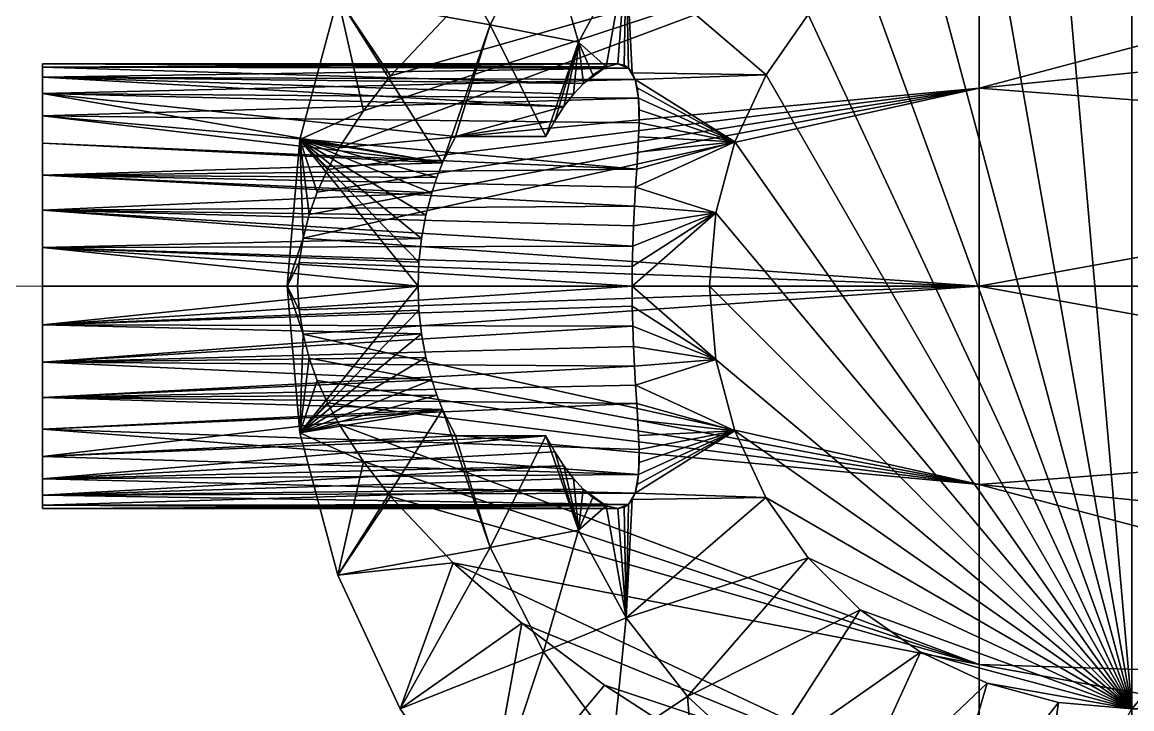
# Model space of a CAD drawing. Header units: inches. Extents: x 0 to 46333, y 12439 to 30520.
# Drawn here: x 13267 to 13317, y 16239.4 to 16270.3 of the extents above; entities that cross this region are included whole.
import ezdxf

# ---------------------------------------------------------------- set-up
doc = ezdxf.new("R2010")
doc.units = ezdxf.units.IN
doc.header["$MEASUREMENT"] = 0
doc.layers.add('DLX_FL1_LUM', color=7, linetype='Continuous', true_color=0xffd400)
doc.layers.add('WIRING', color=3, linetype='Continuous', lineweight=0)

msp = doc.modelspace()

# ---------------------------------------------------------------- linework, layer by layer
at = {"layer": 'DLX_FL1_LUM'}
for points in [[(13283.995, 16277.476, 0), (13288.055, 16270.212, 0)], [(13288.055, 16270.212, 0), (13283.995, 16277.476, 0)], [(13316.98, 16277.475, 0), (13316.979, 16239.387, 0)], [(13316.979, 16239.387, 0), (13316.98, 16277.475, 0)], [(13350.057, 16277.474, 0), (13316.979, 16239.387, 0)], [(13316.979, 16239.387, 0), (13350.057, 16277.474, 0)], [(13316.979, 16239.387, 0), (13313.673, 16277.187, 0)], [(13313.673, 16277.187, 0), (13316.979, 16239.387, 0)], [(13310.099, 16267.364, 0), (13344.721, 16276.562, 0)], [(13344.721, 16276.562, 0), (13310.099, 16267.364, 0)], [(13316.979, 16239.387, 0), (13310.466, 16276.327, 0)], [(13310.466, 16276.327, 0), (13316.979, 16239.387, 0)], [(13281.248, 16264.668, 0), (13310.099, 16275.474, 0)], [(13310.099, 16275.474, 0), (13281.248, 16264.668, 0)], [(13282.339, 16266.334, 0), (13310.099, 16275.474, 0)], [(13310.099, 16275.474, 0), (13282.339, 16266.334, 0)], [(13310.099, 16275.474, 0), (13283.56, 16267.911, 0)], [(13283.56, 16267.911, 0), (13310.099, 16275.474, 0)], [(13310.099, 16275.474, 0), (13310.099, 16267.364, 0)], [(13310.099, 16267.364, 0), (13310.099, 16275.474, 0)], [(13290.451, 16274.914, 0), (13288.055, 16270.212, 0)], [(13288.055, 16270.212, 0), (13290.451, 16274.914, 0)], [(13292.03, 16269.426, 0), (13290.451, 16274.914, 0)], [(13290.451, 16274.914, 0), (13292.03, 16269.426, 0)], [(13316.979, 16239.387, 0), (13307.458, 16274.924, 0)], [(13307.458, 16274.924, 0), (13316.979, 16239.387, 0)], [(13292.03, 16269.426, 0), (13294.176, 16273.376, 0)], [(13294.176, 16273.376, 0), (13292.03, 16269.426, 0)], [(13293.282, 16268.328, 0), (13294.176, 16273.376, 0)], [(13294.176, 16273.376, 0), (13293.282, 16268.328, 0)], [(13293.803, 16268.456, 0), (13294.176, 16273.376, 0)], [(13294.176, 16273.376, 0), (13293.803, 16268.456, 0)], [(13294.098, 16268.397, 0), (13294.176, 16273.376, 0)], [(13294.176, 16273.376, 0), (13294.098, 16268.397, 0)], [(13294.176, 16273.376, 0), (13294.294, 16268.264, 0)], [(13294.459, 16268.05, 0), (13294.176, 16273.376, 0)], [(13294.294, 16268.264, 0), (13294.176, 16273.376, 0)], [(13300.487, 16267.954, 0), (13294.176, 16273.376, 0)], [(13294.176, 16273.376, 0), (13294.459, 16268.05, 0)], [(13294.176, 16273.376, 0), (13300.487, 16267.954, 0)], [(13316.979, 16239.387, 0), (13304.739, 16273.021, 0)], [(13304.739, 16273.021, 0), (13316.979, 16239.387, 0)], [(13281.188, 16271.46, 0), (13279.47, 16265.047, 0)], [(13279.47, 16265.047, 0), (13281.188, 16271.46, 0)], [(13285.906, 16263.992, 0), (13281.188, 16271.46, 0)], [(13288.055, 16270.212, 0), (13281.188, 16271.46, 0)], [(13281.188, 16271.46, 0), (13285.906, 16263.992, 0)], [(13281.188, 16271.46, 0), (13288.055, 16270.212, 0)], [(13281.188, 16271.46, 0), (13282.339, 16266.334, 0)], [(13283.56, 16267.911, 0), (13281.188, 16271.46, 0)], [(13282.339, 16266.334, 0), (13281.188, 16271.46, 0)], [(13281.188, 16271.46, 0), (13283.56, 16267.911, 0)], [(13286.387, 16270.901, 0), (13283.56, 16267.911, 0)], [(13283.56, 16267.911, 0), (13286.387, 16270.901, 0)], [(13310.099, 16267.364, 0), (13344.72, 16270.832, 0)], [(13344.72, 16270.832, 0), (13310.099, 16267.364, 0)], [(13300.487, 16267.954, 0), (13302.391, 16270.673, 0)], [(13302.391, 16270.673, 0), (13300.487, 16267.954, 0)], [(13316.979, 16239.387, 0), (13302.391, 16270.673, 0)], [(13302.391, 16270.673, 0), (13316.979, 16239.387, 0)], [(13288.055, 16270.212, 0), (13285.906, 16263.992, 0)], [(13285.906, 16263.992, 0), (13288.055, 16270.212, 0)], [(13288.055, 16270.212, 0), (13286.484, 16265.176, 0)], [(13286.484, 16265.176, 0), (13288.055, 16270.212, 0)], [(13288.055, 16270.212, 0), (13292.03, 16269.426, 0)], [(13290.562, 16265.175, 0), (13288.055, 16270.212, 0)], [(13292.03, 16269.426, 0), (13288.055, 16270.212, 0)], [(13288.055, 16270.212, 0), (13290.562, 16265.175, 0)], [(13290.562, 16265.175, 0), (13292.03, 16269.426, 0)], [(13292.03, 16269.426, 0), (13290.562, 16265.175, 0)], [(13290.959, 16265.892, 0), (13292.03, 16269.426, 0)], [(13292.03, 16269.426, 0), (13290.959, 16265.892, 0)], [(13291.375, 16266.529, 0), (13292.03, 16269.426, 0)], [(13292.03, 16269.426, 0), (13291.375, 16266.529, 0)], [(13291.81, 16267.094, 0), (13292.03, 16269.426, 0)], [(13292.03, 16269.426, 0), (13291.81, 16267.094, 0)], [(13292.251, 16267.575, 0), (13292.03, 16269.426, 0)], [(13292.683, 16267.958, 0), (13292.03, 16269.426, 0)], [(13292.03, 16269.426, 0), (13292.251, 16267.575, 0)], [(13293.282, 16268.328, 0), (13292.03, 16269.426, 0)], [(13292.03, 16269.426, 0), (13292.683, 16267.958, 0)], [(13292.03, 16269.426, 0), (13293.282, 16268.328, 0)], [(13267.866, 16268.456, 0), (13267.865, 16248.409, 0)], [(13267.865, 16248.409, 0), (13267.866, 16268.456, 0)], [(13267.866, 16268.304, 0), (13267.865, 16248.409, 0)], [(13267.865, 16248.409, 0), (13267.866, 16268.304, 0)], [(13267.866, 16268.304, 0), (13267.865, 16248.409, 0)], [(13267.865, 16248.409, 0), (13267.866, 16268.304, 0)], [(13267.866, 16268.304, 0), (13267.866, 16268.456, 0)], [(13267.866, 16268.456, 0), (13293.282, 16268.328, 0)], [(13267.866, 16268.456, 0), (13293.803, 16268.456, 0)], [(13293.282, 16268.328, 0), (13267.866, 16268.456, 0)], [(13293.803, 16268.456, 0), (13267.866, 16268.456, 0)], [(13267.866, 16268.456, 0), (13267.866, 16268.304, 0)], [(13267.866, 16268.304, 0), (13293.803, 16268.456, 0)], [(13293.803, 16268.456, 0), (13267.866, 16268.304, 0)], [(13267.866, 16268.304, 0), (13267.866, 16268.456, 0)], [(13267.866, 16268.456, 0), (13267.866, 16268.304, 0)], [(13267.866, 16268.304, 0), (13293.282, 16268.328, 0)], [(13293.282, 16268.328, 0), (13267.866, 16268.304, 0)], [(13267.866, 16267.852, 0), (13267.866, 16268.304, 0)], [(13267.866, 16268.304, 0), (13292.251, 16267.575, 0)], [(13292.251, 16267.575, 0), (13267.866, 16268.304, 0)], [(13267.866, 16268.304, 0), (13294.294, 16268.264, 0)], [(13294.294, 16268.264, 0), (13267.866, 16268.304, 0)], [(13267.866, 16268.304, 0), (13267.866, 16267.852, 0)], [(13267.866, 16267.852, 0), (13267.866, 16268.304, 0)], [(13267.866, 16268.304, 0), (13267.866, 16267.852, 0)], [(13267.866, 16267.852, 0), (13294.294, 16268.264, 0)], [(13294.294, 16268.264, 0), (13267.866, 16267.852, 0)], [(13292.251, 16267.575, 0), (13293.282, 16268.328, 0)], [(13293.282, 16268.328, 0), (13292.251, 16267.575, 0)], [(13292.683, 16267.958, 0), (13293.282, 16268.328, 0)], [(13293.282, 16268.328, 0), (13292.683, 16267.958, 0)], [(13293.282, 16268.328, 0), (13293.803, 16268.456, 0)], [(13293.803, 16268.456, 0), (13293.282, 16268.328, 0)], [(13293.803, 16268.456, 0), (13294.098, 16268.397, 0)], [(13294.098, 16268.397, 0), (13293.803, 16268.456, 0)], [(13293.803, 16268.456, 0), (13294.294, 16268.264, 0)], [(13294.294, 16268.264, 0), (13293.803, 16268.456, 0)], [(13294.098, 16268.397, 0), (13294.294, 16268.264, 0)], [(13294.294, 16268.264, 0), (13294.098, 16268.397, 0)], [(13294.294, 16268.264, 0), (13294.459, 16268.05, 0)], [(13294.294, 16268.264, 0), (13294.59, 16267.754, 0)], [(13294.459, 16268.05, 0), (13294.294, 16268.264, 0)], [(13294.59, 16267.754, 0), (13294.294, 16268.264, 0)], [(13267.866, 16267.852, 0), (13267.865, 16248.409, 0)], [(13267.865, 16248.409, 0), (13267.866, 16267.852, 0)], [(13267.866, 16267.852, 0), (13267.865, 16248.409, 0)], [(13267.865, 16248.409, 0), (13267.866, 16267.852, 0)], [(13267.866, 16267.113, 0), (13267.866, 16267.852, 0)], [(13267.866, 16267.852, 0), (13291.375, 16266.529, 0)], [(13267.866, 16267.852, 0), (13291.81, 16267.094, 0)], [(13291.375, 16266.529, 0), (13267.866, 16267.852, 0)], [(13267.866, 16267.852, 0), (13292.251, 16267.575, 0)], [(13291.81, 16267.094, 0), (13267.866, 16267.852, 0)], [(13292.251, 16267.575, 0), (13267.866, 16267.852, 0)], [(13267.866, 16267.852, 0), (13294.59, 16267.754, 0)], [(13294.59, 16267.754, 0), (13267.866, 16267.852, 0)], [(13267.866, 16267.852, 0), (13267.866, 16267.113, 0)], [(13267.866, 16267.113, 0), (13267.866, 16267.852, 0)], [(13267.866, 16267.852, 0), (13267.866, 16267.113, 0)], [(13267.866, 16267.113, 0), (13294.59, 16267.754, 0)], [(13294.59, 16267.754, 0), (13267.866, 16267.113, 0)], [(13283.56, 16267.911, 0), (13282.339, 16266.334, 0)], [(13282.339, 16266.334, 0), (13283.56, 16267.911, 0)], [(13292.251, 16267.575, 0), (13292.683, 16267.958, 0)], [(13292.683, 16267.958, 0), (13292.251, 16267.575, 0)], [(13300.487, 16267.954, 0), (13294.459, 16268.05, 0)], [(13294.459, 16268.05, 0), (13294.59, 16267.754, 0)], [(13294.459, 16268.05, 0), (13300.487, 16267.954, 0)], [(13294.59, 16267.754, 0), (13294.459, 16268.05, 0)], [(13300.487, 16267.954, 0), (13294.59, 16267.754, 0)], [(13294.59, 16267.754, 0), (13300.487, 16267.954, 0)], [(13299.084, 16264.945, 0), (13294.59, 16267.754, 0)], [(13294.59, 16267.754, 0), (13294.685, 16267.374, 0)], [(13294.59, 16267.754, 0), (13299.084, 16264.945, 0)], [(13294.59, 16267.754, 0), (13294.741, 16266.914, 0)], [(13294.685, 16267.374, 0), (13294.59, 16267.754, 0)], [(13294.741, 16266.914, 0), (13294.59, 16267.754, 0)], [(13299.084, 16264.945, 0), (13300.487, 16267.954, 0)], [(13300.487, 16267.954, 0), (13299.084, 16264.945, 0)], [(13316.979, 16239.387, 0), (13300.487, 16267.954, 0)], [(13300.487, 16267.954, 0), (13316.979, 16239.387, 0)], [(13279.616, 16260.594, 0), (13310.099, 16267.364, 0)], [(13310.099, 16267.364, 0), (13279.616, 16260.594, 0)], [(13279.896, 16261.672, 0), (13310.099, 16267.364, 0)], [(13310.099, 16267.364, 0), (13279.896, 16261.672, 0)], [(13310.099, 16267.364, 0), (13280.254, 16262.678, 0)], [(13280.254, 16262.678, 0), (13310.099, 16267.364, 0)], [(13280.719, 16263.688, 0), (13310.099, 16267.364, 0)], [(13310.099, 16267.364, 0), (13280.719, 16263.688, 0)], [(13281.248, 16264.668, 0), (13310.099, 16267.364, 0)], [(13310.099, 16267.364, 0), (13281.248, 16264.668, 0)], [(13291.81, 16267.094, 0), (13292.251, 16267.575, 0)], [(13292.251, 16267.575, 0), (13291.81, 16267.094, 0)], [(13299.084, 16264.945, 0), (13294.685, 16267.374, 0)], [(13294.685, 16267.374, 0), (13294.741, 16266.914, 0)], [(13294.685, 16267.374, 0), (13299.084, 16264.945, 0)], [(13294.741, 16266.914, 0), (13294.685, 16267.374, 0)], [(13310.099, 16267.364, 0), (13310.098, 16258.432, 0)], [(13310.098, 16258.432, 0), (13310.099, 16267.364, 0)], [(13344.72, 16264.727, 0), (13310.099, 16267.364, 0)], [(13310.099, 16267.364, 0), (13344.72, 16264.727, 0)], [(13267.866, 16267.113, 0), (13267.865, 16248.409, 0)], [(13267.865, 16248.409, 0), (13267.866, 16267.113, 0)], [(13267.866, 16267.113, 0), (13267.865, 16248.409, 0)], [(13267.865, 16248.409, 0), (13267.866, 16267.113, 0)], [(13267.866, 16266.112, 0), (13267.866, 16267.113, 0)], [(13267.866, 16267.113, 0), (13285.906, 16263.992, 0)], [(13267.866, 16267.113, 0), (13286.484, 16265.176, 0)], [(13285.906, 16263.992, 0), (13267.866, 16267.113, 0)], [(13267.866, 16267.113, 0), (13291.375, 16266.529, 0)], [(13286.484, 16265.176, 0), (13267.866, 16267.113, 0)], [(13291.375, 16266.529, 0), (13267.866, 16267.113, 0)], [(13267.866, 16267.113, 0), (13294.741, 16266.914, 0)], [(13294.741, 16266.914, 0), (13267.866, 16267.113, 0)], [(13267.866, 16267.113, 0), (13267.866, 16266.112, 0)], [(13267.866, 16266.112, 0), (13267.866, 16267.113, 0)], [(13267.866, 16267.113, 0), (13267.866, 16266.112, 0)], [(13267.866, 16266.112, 0), (13294.741, 16266.914, 0)], [(13294.741, 16266.914, 0), (13267.866, 16266.112, 0)], [(13291.375, 16266.529, 0), (13291.81, 16267.094, 0)], [(13291.81, 16267.094, 0), (13291.375, 16266.529, 0)], [(13299.084, 16264.945, 0), (13294.741, 16266.914, 0)], [(13294.741, 16266.914, 0), (13294.765, 16266.383, 0)], [(13294.741, 16266.914, 0), (13299.084, 16264.945, 0)], [(13294.741, 16266.914, 0), (13294.763, 16265.794, 0)], [(13294.765, 16266.383, 0), (13294.741, 16266.914, 0)], [(13294.763, 16265.794, 0), (13294.741, 16266.914, 0)], [(13282.339, 16266.334, 0), (13279.47, 16265.047, 0)], [(13279.47, 16265.047, 0), (13282.339, 16266.334, 0)], [(13282.339, 16266.334, 0), (13281.248, 16264.668, 0)], [(13281.248, 16264.668, 0), (13282.339, 16266.334, 0)], [(13286.484, 16265.176, 0), (13291.375, 16266.529, 0)], [(13291.375, 16266.529, 0), (13286.484, 16265.176, 0)], [(13290.959, 16265.892, 0), (13291.375, 16266.529, 0)], [(13291.375, 16266.529, 0), (13290.959, 16265.892, 0)], [(13294.765, 16266.383, 0), (13294.763, 16265.794, 0)], [(13294.763, 16265.794, 0), (13294.765, 16266.383, 0)], [(13299.084, 16264.945, 0), (13294.765, 16266.383, 0)], [(13294.765, 16266.383, 0), (13299.084, 16264.945, 0)], [(13267.866, 16266.112, 0), (13267.865, 16248.409, 0)], [(13267.865, 16248.409, 0), (13267.866, 16266.112, 0)], [(13267.866, 16266.112, 0), (13267.865, 16248.409, 0)], [(13267.865, 16248.409, 0), (13267.866, 16266.112, 0)], [(13285.906, 16263.992, 0), (13267.866, 16266.112, 0)], [(13267.866, 16264.876, 0), (13267.866, 16266.112, 0)], [(13267.866, 16266.112, 0), (13285.906, 16263.992, 0)], [(13267.866, 16266.112, 0), (13294.763, 16265.794, 0)], [(13294.763, 16265.794, 0), (13267.866, 16266.112, 0)], [(13267.866, 16266.112, 0), (13294.658, 16263.712, 0)], [(13294.658, 16263.712, 0), (13267.866, 16266.112, 0)], [(13267.866, 16266.112, 0), (13267.866, 16264.876, 0)], [(13267.866, 16264.876, 0), (13267.866, 16266.112, 0)], [(13267.866, 16266.112, 0), (13267.866, 16264.876, 0)], [(13286.484, 16265.176, 0), (13290.959, 16265.892, 0)], [(13290.959, 16265.892, 0), (13286.484, 16265.176, 0)], [(13290.562, 16265.175, 0), (13290.959, 16265.892, 0)], [(13290.959, 16265.892, 0), (13290.562, 16265.175, 0)], [(13294.763, 16265.794, 0), (13294.658, 16263.712, 0)], [(13294.658, 16263.712, 0), (13294.763, 16265.794, 0)], [(13294.763, 16265.794, 0), (13294.705, 16264.47, 0)], [(13294.705, 16264.47, 0), (13294.763, 16265.794, 0)], [(13294.763, 16265.794, 0), (13294.741, 16265.161, 0)], [(13294.741, 16265.161, 0), (13294.763, 16265.794, 0)], [(13299.084, 16264.945, 0), (13294.763, 16265.794, 0)], [(13294.763, 16265.794, 0), (13299.084, 16264.945, 0)], [(13267.865, 16263.445, 0), (13267.866, 16264.876, 0)], [(13267.866, 16264.876, 0), (13267.865, 16263.445, 0)], [(13267.866, 16264.876, 0), (13267.865, 16248.409, 0)], [(13267.865, 16263.445, 0), (13267.866, 16264.876, 0)], [(13267.865, 16248.409, 0), (13267.866, 16264.876, 0)], [(13267.866, 16264.876, 0), (13267.865, 16248.409, 0)], [(13267.865, 16248.409, 0), (13267.866, 16264.876, 0)], [(13267.866, 16264.876, 0), (13267.865, 16263.445, 0)], [(13285.906, 16263.992, 0), (13267.866, 16264.876, 0)], [(13267.866, 16264.876, 0), (13285.906, 16263.992, 0)], [(13267.866, 16264.876, 0), (13294.658, 16263.712, 0)], [(13294.658, 16263.712, 0), (13267.866, 16264.876, 0)], [(13279.47, 16265.047, 0), (13278.891, 16258.433, 0)], [(13278.891, 16258.433, 0), (13279.47, 16265.047, 0)], [(13284.799, 16258.433, 0), (13279.47, 16265.047, 0)], [(13284.839, 16259.51, 0), (13279.47, 16265.047, 0)], [(13279.47, 16265.047, 0), (13284.799, 16258.433, 0)], [(13284.959, 16260.585, 0), (13279.47, 16265.047, 0)], [(13279.47, 16265.047, 0), (13284.839, 16259.51, 0)], [(13285.153, 16261.638, 0), (13279.47, 16265.047, 0)], [(13279.47, 16265.047, 0), (13284.959, 16260.585, 0)], [(13285.417, 16262.647, 0), (13279.47, 16265.047, 0)], [(13279.47, 16265.047, 0), (13285.153, 16261.638, 0)], [(13285.648, 16263.339, 0), (13279.47, 16265.047, 0)], [(13279.47, 16265.047, 0), (13285.417, 16262.647, 0)], [(13285.906, 16263.992, 0), (13279.47, 16265.047, 0)], [(13279.47, 16265.047, 0), (13285.648, 16263.339, 0)], [(13279.47, 16265.047, 0), (13285.906, 16263.992, 0)], [(13281.248, 16264.668, 0), (13279.47, 16265.047, 0)], [(13280.719, 16263.688, 0), (13279.47, 16265.047, 0)], [(13279.47, 16265.047, 0), (13281.248, 16264.668, 0)], [(13280.254, 16262.678, 0), (13279.47, 16265.047, 0)], [(13279.47, 16265.047, 0), (13280.719, 16263.688, 0)], [(13279.47, 16265.047, 0), (13279.616, 16260.594, 0)], [(13279.896, 16261.672, 0), (13279.47, 16265.047, 0)], [(13279.47, 16265.047, 0), (13280.254, 16262.678, 0)], [(13279.616, 16260.594, 0), (13279.47, 16265.047, 0)], [(13279.47, 16265.047, 0), (13279.896, 16261.672, 0)], [(13285.906, 16263.992, 0), (13286.484, 16265.176, 0)], [(13286.484, 16265.176, 0), (13285.906, 16263.992, 0)], [(13286.484, 16265.176, 0), (13290.562, 16265.175, 0)], [(13290.562, 16265.175, 0), (13286.484, 16265.176, 0)], [(13299.084, 16264.945, 0), (13294.606, 16262.898, 0)], [(13294.606, 16262.898, 0), (13299.084, 16264.945, 0)], [(13299.084, 16264.945, 0), (13294.658, 16263.712, 0)], [(13294.658, 16263.712, 0), (13299.084, 16264.945, 0)], [(13294.741, 16265.161, 0), (13294.705, 16264.47, 0)], [(13294.705, 16264.47, 0), (13294.741, 16265.161, 0)], [(13299.084, 16264.945, 0), (13294.705, 16264.47, 0)], [(13294.705, 16264.47, 0), (13299.084, 16264.945, 0)], [(13299.084, 16264.945, 0), (13294.741, 16265.161, 0)], [(13294.741, 16265.161, 0), (13299.084, 16264.945, 0)], [(13298.224, 16261.739, 0), (13299.084, 16264.945, 0)], [(13299.084, 16264.945, 0), (13298.224, 16261.739, 0)], [(13316.979, 16239.387, 0), (13299.084, 16264.945, 0)], [(13299.084, 16264.945, 0), (13316.979, 16239.387, 0)], [(13310.098, 16258.432, 0), (13344.72, 16264.727, 0)], [(13344.72, 16264.727, 0), (13310.098, 16258.432, 0)], [(13281.248, 16264.668, 0), (13280.719, 16263.688, 0)], [(13280.719, 16263.688, 0), (13281.248, 16264.668, 0)], [(13294.705, 16264.47, 0), (13294.658, 16263.712, 0)], [(13294.658, 16263.712, 0), (13294.705, 16264.47, 0)], [(13267.865, 16263.445, 0), (13285.906, 16263.992, 0)], [(13285.906, 16263.992, 0), (13267.865, 16263.445, 0)], [(13267.865, 16263.445, 0), (13294.658, 16263.712, 0)], [(13294.658, 16263.712, 0), (13267.865, 16263.445, 0)], [(13285.648, 16263.339, 0), (13285.906, 16263.992, 0)], [(13285.906, 16263.992, 0), (13285.648, 16263.339, 0)], [(13294.658, 16263.712, 0), (13294.606, 16262.898, 0)], [(13294.606, 16262.898, 0), (13294.658, 16263.712, 0)], [(13267.865, 16261.862, 0), (13267.865, 16263.445, 0)], [(13267.865, 16263.445, 0), (13285.417, 16262.647, 0)], [(13267.865, 16263.445, 0), (13285.648, 16263.339, 0)], [(13285.417, 16262.647, 0), (13267.865, 16263.445, 0)], [(13285.648, 16263.339, 0), (13267.865, 16263.445, 0)], [(13294.606, 16262.898, 0), (13267.865, 16263.445, 0)], [(13267.865, 16263.445, 0), (13294.556, 16262.04, 0)], [(13267.865, 16263.445, 0), (13294.606, 16262.898, 0)], [(13294.556, 16262.04, 0), (13267.865, 16263.445, 0)], [(13267.865, 16263.445, 0), (13267.865, 16261.862, 0)], [(13267.865, 16263.445, 0), (13267.865, 16248.409, 0)], [(13267.865, 16261.862, 0), (13267.865, 16263.445, 0)], [(13267.865, 16248.409, 0), (13267.865, 16263.445, 0)], [(13267.865, 16263.445, 0), (13267.865, 16248.409, 0)], [(13267.865, 16248.409, 0), (13267.865, 16263.445, 0)], [(13267.865, 16263.445, 0), (13267.865, 16261.862, 0)], [(13280.719, 16263.688, 0), (13280.254, 16262.678, 0)], [(13280.254, 16262.678, 0), (13280.719, 16263.688, 0)], [(13285.417, 16262.647, 0), (13285.648, 16263.339, 0)], [(13285.648, 16263.339, 0), (13285.417, 16262.647, 0)], [(13294.606, 16262.898, 0), (13294.556, 16262.04, 0)], [(13294.556, 16262.04, 0), (13294.606, 16262.898, 0)], [(13298.224, 16261.739, 0), (13294.606, 16262.898, 0)], [(13294.606, 16262.898, 0), (13298.224, 16261.739, 0)], [(13267.865, 16261.862, 0), (13285.417, 16262.647, 0)], [(13285.417, 16262.647, 0), (13267.865, 16261.862, 0)], [(13280.254, 16262.678, 0), (13279.896, 16261.672, 0)], [(13279.896, 16261.672, 0), (13280.254, 16262.678, 0)], [(13285.153, 16261.638, 0), (13285.417, 16262.647, 0)], [(13285.417, 16262.647, 0), (13285.153, 16261.638, 0)], [(13267.865, 16261.862, 0), (13294.556, 16262.04, 0)], [(13294.556, 16262.04, 0), (13267.865, 16261.862, 0)], [(13267.865, 16260.174, 0), (13267.865, 16261.862, 0)], [(13267.865, 16261.862, 0), (13284.959, 16260.585, 0)], [(13267.865, 16261.862, 0), (13285.153, 16261.638, 0)], [(13284.959, 16260.585, 0), (13267.865, 16261.862, 0)], [(13285.153, 16261.638, 0), (13267.865, 16261.862, 0)], [(13294.513, 16261.148, 0), (13267.865, 16261.862, 0)], [(13267.865, 16261.862, 0), (13294.479, 16260.239, 0)], [(13267.865, 16261.862, 0), (13294.513, 16261.148, 0)], [(13294.479, 16260.239, 0), (13267.865, 16261.862, 0)], [(13267.865, 16261.862, 0), (13267.865, 16260.174, 0)], [(13267.865, 16261.862, 0), (13267.865, 16248.409, 0)], [(13267.865, 16260.174, 0), (13267.865, 16261.862, 0)], [(13267.865, 16248.409, 0), (13267.865, 16261.862, 0)], [(13267.865, 16261.862, 0), (13267.865, 16248.409, 0)], [(13267.865, 16248.409, 0), (13267.865, 16261.862, 0)], [(13267.865, 16261.862, 0), (13267.865, 16260.174, 0)], [(13298.224, 16261.739, 0), (13294.449, 16258.432, 0)], [(13294.449, 16258.432, 0), (13298.224, 16261.739, 0)], [(13298.224, 16261.739, 0), (13294.457, 16259.328, 0)], [(13294.457, 16259.328, 0), (13298.224, 16261.739, 0)], [(13298.224, 16261.739, 0), (13294.479, 16260.239, 0)], [(13294.479, 16260.239, 0), (13298.224, 16261.739, 0)], [(13294.556, 16262.04, 0), (13294.513, 16261.148, 0)], [(13294.513, 16261.148, 0), (13294.556, 16262.04, 0)], [(13298.224, 16261.739, 0), (13294.513, 16261.148, 0)], [(13294.513, 16261.148, 0), (13298.224, 16261.739, 0)], [(13298.224, 16261.739, 0), (13294.556, 16262.04, 0)], [(13294.556, 16262.04, 0), (13298.224, 16261.739, 0)], [(13297.936, 16258.432, 0), (13298.224, 16261.739, 0)], [(13298.224, 16261.739, 0), (13297.936, 16258.432, 0)], [(13316.979, 16239.387, 0), (13298.224, 16261.739, 0)], [(13298.224, 16261.739, 0), (13316.979, 16239.387, 0)], [(13279.896, 16261.672, 0), (13279.616, 16260.594, 0)], [(13279.616, 16260.594, 0), (13279.896, 16261.672, 0)], [(13284.959, 16260.585, 0), (13285.153, 16261.638, 0)], [(13285.153, 16261.638, 0), (13284.959, 16260.585, 0)], [(13294.513, 16261.148, 0), (13294.479, 16260.239, 0)], [(13294.479, 16260.239, 0), (13294.513, 16261.148, 0)], [(13267.865, 16260.174, 0), (13284.959, 16260.585, 0)], [(13284.959, 16260.585, 0), (13267.865, 16260.174, 0)], [(13267.865, 16260.174, 0), (13294.479, 16260.239, 0)], [(13294.479, 16260.239, 0), (13267.865, 16260.174, 0)], [(13279.616, 16260.594, 0), (13278.891, 16258.433, 0)], [(13278.891, 16258.433, 0), (13279.616, 16260.594, 0)], [(13279.616, 16260.594, 0), (13279.433, 16259.496, 0)], [(13279.433, 16259.496, 0), (13279.616, 16260.594, 0)], [(13279.616, 16260.594, 0), (13310.098, 16258.432, 0)], [(13310.098, 16258.432, 0), (13279.616, 16260.594, 0)], [(13284.839, 16259.51, 0), (13284.959, 16260.585, 0)], [(13284.959, 16260.585, 0), (13284.839, 16259.51, 0)], [(13294.479, 16260.239, 0), (13294.457, 16259.328, 0)], [(13294.457, 16259.328, 0), (13294.479, 16260.239, 0)], [(13267.865, 16258.433, 0), (13267.865, 16260.174, 0)], [(13267.865, 16260.174, 0), (13284.799, 16258.433, 0)], [(13267.865, 16260.174, 0), (13284.839, 16259.51, 0)], [(13284.799, 16258.433, 0), (13267.865, 16260.174, 0)], [(13284.839, 16259.51, 0), (13267.865, 16260.174, 0)], [(13267.865, 16260.174, 0), (13294.457, 16259.328, 0)], [(13294.457, 16259.328, 0), (13267.865, 16260.174, 0)], [(13267.865, 16260.174, 0), (13294.449, 16258.432, 0)], [(13294.449, 16258.432, 0), (13267.865, 16260.174, 0)], [(13267.865, 16260.174, 0), (13267.865, 16258.433, 0)], [(13267.865, 16260.174, 0), (13267.865, 16248.409, 0)], [(13267.865, 16258.433, 0), (13267.865, 16260.174, 0)], [(13267.865, 16248.409, 0), (13267.865, 16260.174, 0)], [(13267.865, 16260.174, 0), (13267.865, 16248.409, 0)], [(13267.865, 16248.409, 0), (13267.865, 16260.174, 0)], [(13267.865, 16260.174, 0), (13267.865, 16258.433, 0)], [(13279.433, 16259.496, 0), (13278.891, 16258.433, 0)], [(13278.891, 16258.433, 0), (13279.433, 16259.496, 0)], [(13279.433, 16259.496, 0), (13279.368, 16258.433, 0)], [(13279.368, 16258.433, 0), (13279.433, 16259.496, 0)], [(13310.098, 16258.432, 0), (13279.433, 16259.496, 0)], [(13279.433, 16259.496, 0), (13310.098, 16258.432, 0)], [(13284.799, 16258.433, 0), (13284.839, 16259.51, 0)], [(13284.839, 16259.51, 0), (13284.799, 16258.433, 0)], [(13294.457, 16259.328, 0), (13294.449, 16258.432, 0)], [(13294.449, 16258.432, 0), (13294.457, 16259.328, 0)], [(13267.865, 16256.692, 0), (13267.865, 16258.433, 0)], [(13267.865, 16258.433, 0), (13284.799, 16258.433, 0)], [(13284.799, 16258.433, 0), (13267.865, 16256.692, 0)], [(13284.799, 16258.433, 0), (13267.865, 16258.433, 0)], [(13267.865, 16256.692, 0), (13284.799, 16258.433, 0)], [(13267.865, 16258.433, 0), (13294.449, 16258.432, 0)], [(13294.449, 16258.432, 0), (13267.865, 16258.433, 0)], [(13267.865, 16258.433, 0), (13267.865, 16256.692, 0)], [(13267.865, 16258.433, 0), (13267.865, 16248.409, 0)], [(13267.865, 16256.692, 0), (13267.865, 16258.433, 0)], [(13267.865, 16248.409, 0), (13267.865, 16258.433, 0)], [(13267.865, 16258.433, 0), (13267.865, 16248.409, 0)], [(13267.865, 16248.409, 0), (13267.865, 16258.433, 0)], [(13267.865, 16258.433, 0), (13267.865, 16256.692, 0)], [(13267.865, 16256.692, 0), (13294.449, 16258.432, 0)], [(13294.449, 16258.432, 0), (13267.865, 16256.692, 0)], [(13278.891, 16258.433, 0), (13284.799, 16258.433, 0)], [(13284.799, 16258.433, 0), (13278.891, 16258.433, 0)], [(13278.891, 16258.433, 0), (13279.47, 16251.819, 0)], [(13279.47, 16251.819, 0), (13278.891, 16258.433, 0)], [(13278.891, 16258.433, 0), (13279.616, 16256.272, 0)], [(13279.368, 16258.433, 0), (13278.891, 16258.433, 0)], [(13279.433, 16257.369, 0), (13278.891, 16258.433, 0)], [(13278.891, 16258.433, 0), (13279.368, 16258.433, 0)], [(13279.616, 16256.272, 0), (13278.891, 16258.433, 0)], [(13278.891, 16258.433, 0), (13279.433, 16257.369, 0)], [(13279.368, 16258.433, 0), (13279.433, 16257.369, 0)], [(13279.433, 16257.369, 0), (13279.368, 16258.433, 0)], [(13279.368, 16258.433, 0), (13310.098, 16258.432, 0)], [(13310.098, 16258.432, 0), (13279.368, 16258.433, 0)], [(13279.433, 16257.369, 0), (13310.098, 16258.432, 0)], [(13310.098, 16258.432, 0), (13279.433, 16257.369, 0)], [(13279.47, 16251.819, 0), (13284.799, 16258.433, 0)], [(13284.799, 16258.433, 0), (13279.47, 16251.819, 0)], [(13279.616, 16256.272, 0), (13310.098, 16258.432, 0)], [(13310.098, 16258.432, 0), (13279.616, 16256.272, 0)], [(13284.839, 16257.355, 0), (13284.799, 16258.433, 0)], [(13284.799, 16258.433, 0), (13284.839, 16257.355, 0)], [(13294.449, 16258.432, 0), (13297.936, 16258.432, 0)], [(13294.449, 16258.432, 0), (13298.224, 16255.125, 0)], [(13297.936, 16258.432, 0), (13294.449, 16258.432, 0)], [(13298.224, 16255.125, 0), (13294.449, 16258.432, 0)], [(13294.449, 16258.432, 0), (13294.457, 16257.536, 0)], [(13294.457, 16257.536, 0), (13294.449, 16258.432, 0)], [(13298.224, 16255.125, 0), (13297.936, 16258.432, 0)], [(13297.936, 16258.432, 0), (13298.224, 16255.125, 0)], [(13316.979, 16239.387, 0), (13297.936, 16258.432, 0)], [(13297.936, 16258.432, 0), (13316.979, 16239.387, 0)], [(13310.098, 16258.432, 0), (13344.72, 16252.135, 0)], [(13310.098, 16249.499, 0), (13310.098, 16258.432, 0)], [(13344.72, 16252.135, 0), (13310.098, 16258.432, 0)], [(13310.098, 16258.432, 0), (13344.72, 16258.43, 0)], [(13310.098, 16258.432, 0), (13310.098, 16249.499, 0)], [(13344.72, 16258.43, 0), (13310.098, 16258.432, 0)], [(13267.865, 16256.692, 0), (13294.457, 16257.536, 0)], [(13294.457, 16257.536, 0), (13267.865, 16256.692, 0)], [(13284.839, 16257.355, 0), (13267.865, 16256.692, 0)], [(13267.865, 16256.692, 0), (13284.839, 16257.355, 0)], [(13279.433, 16257.369, 0), (13279.616, 16256.272, 0)], [(13279.616, 16256.272, 0), (13279.433, 16257.369, 0)], [(13279.47, 16251.819, 0), (13284.839, 16257.355, 0)], [(13284.839, 16257.355, 0), (13279.47, 16251.819, 0)], [(13284.959, 16256.28, 0), (13284.839, 16257.355, 0)], [(13284.839, 16257.355, 0), (13284.959, 16256.28, 0)], [(13294.457, 16257.536, 0), (13298.224, 16255.125, 0)], [(13298.224, 16255.125, 0), (13294.457, 16257.536, 0)], [(13294.457, 16257.536, 0), (13294.479, 16256.625, 0)], [(13294.479, 16256.625, 0), (13294.457, 16257.536, 0)], [(13267.865, 16256.692, 0), (13284.959, 16256.28, 0)], [(13267.865, 16255.005, 0), (13267.865, 16256.692, 0)], [(13284.959, 16256.28, 0), (13267.865, 16256.692, 0)], [(13267.865, 16256.692, 0), (13294.479, 16256.625, 0)], [(13294.479, 16256.625, 0), (13267.865, 16256.692, 0)], [(13267.865, 16256.692, 0), (13267.865, 16255.005, 0)], [(13267.865, 16256.692, 0), (13267.865, 16248.409, 0)], [(13267.865, 16255.005, 0), (13267.865, 16256.692, 0)], [(13267.865, 16248.409, 0), (13267.865, 16256.692, 0)], [(13267.865, 16256.692, 0), (13267.865, 16248.409, 0)], [(13267.865, 16248.409, 0), (13267.865, 16256.692, 0)], [(13267.865, 16256.692, 0), (13267.865, 16255.005, 0)], [(13267.865, 16255.005, 0), (13294.479, 16256.625, 0)], [(13294.479, 16256.625, 0), (13267.865, 16255.005, 0)], [(13267.865, 16255.005, 0), (13284.959, 16256.28, 0)], [(13284.959, 16256.28, 0), (13267.865, 16255.005, 0)], [(13279.47, 16251.819, 0), (13284.959, 16256.28, 0)], [(13284.959, 16256.28, 0), (13279.47, 16251.819, 0)], [(13279.616, 16256.272, 0), (13279.47, 16251.819, 0)], [(13279.47, 16251.819, 0), (13279.616, 16256.272, 0)], [(13279.616, 16256.272, 0), (13279.896, 16255.193, 0)], [(13279.616, 16256.272, 0), (13310.098, 16249.499, 0)], [(13279.896, 16255.193, 0), (13279.616, 16256.272, 0)], [(13310.098, 16249.499, 0), (13279.616, 16256.272, 0)], [(13285.153, 16255.227, 0), (13284.959, 16256.28, 0)], [(13284.959, 16256.28, 0), (13285.153, 16255.227, 0)], [(13294.479, 16256.625, 0), (13298.224, 16255.125, 0)], [(13298.224, 16255.125, 0), (13294.479, 16256.625, 0)], [(13294.479, 16256.625, 0), (13294.513, 16255.716, 0)], [(13294.513, 16255.716, 0), (13294.479, 16256.625, 0)], [(13267.865, 16255.005, 0), (13294.513, 16255.716, 0)], [(13294.513, 16255.716, 0), (13267.865, 16255.005, 0)], [(13294.513, 16255.716, 0), (13298.224, 16255.125, 0)], [(13298.224, 16255.125, 0), (13294.513, 16255.716, 0)], [(13294.513, 16255.716, 0), (13294.556, 16254.824, 0)], [(13294.556, 16254.824, 0), (13294.513, 16255.716, 0)], [(13285.153, 16255.227, 0), (13267.865, 16255.005, 0)], [(13267.865, 16255.005, 0), (13285.153, 16255.227, 0)], [(13279.47, 16251.819, 0), (13285.153, 16255.227, 0)], [(13285.153, 16255.227, 0), (13279.47, 16251.819, 0)], [(13285.417, 16254.217, 0), (13285.153, 16255.227, 0)], [(13285.153, 16255.227, 0), (13285.417, 16254.217, 0)], [(13267.865, 16255.005, 0), (13285.417, 16254.217, 0)], [(13267.865, 16253.421, 0), (13267.865, 16255.005, 0)], [(13285.417, 16254.217, 0), (13267.865, 16255.005, 0)], [(13267.865, 16255.005, 0), (13294.556, 16254.824, 0)], [(13294.556, 16254.824, 0), (13267.865, 16255.005, 0)], [(13267.865, 16255.005, 0), (13267.865, 16253.421, 0)], [(13267.865, 16255.005, 0), (13267.865, 16248.409, 0)], [(13267.865, 16253.421, 0), (13267.865, 16255.005, 0)], [(13267.865, 16248.409, 0), (13267.865, 16255.005, 0)], [(13267.865, 16255.005, 0), (13267.865, 16248.409, 0)], [(13267.865, 16248.409, 0), (13267.865, 16255.005, 0)], [(13267.865, 16255.005, 0), (13267.865, 16253.421, 0)], [(13267.865, 16253.421, 0), (13294.556, 16254.824, 0)], [(13294.556, 16254.824, 0), (13267.865, 16253.421, 0)], [(13279.896, 16255.193, 0), (13279.47, 16251.819, 0)], [(13279.47, 16251.819, 0), (13279.896, 16255.193, 0)], [(13279.896, 16255.193, 0), (13280.254, 16254.188, 0)], [(13310.098, 16249.499, 0), (13279.896, 16255.193, 0)], [(13280.254, 16254.188, 0), (13279.896, 16255.193, 0)], [(13279.896, 16255.193, 0), (13310.098, 16249.499, 0)], [(13294.556, 16254.824, 0), (13298.224, 16255.125, 0)], [(13298.224, 16255.125, 0), (13294.556, 16254.824, 0)], [(13294.556, 16254.824, 0), (13294.605, 16253.966, 0)], [(13294.605, 16253.966, 0), (13294.556, 16254.824, 0)], [(13298.224, 16255.125, 0), (13294.605, 16253.966, 0)], [(13294.605, 16253.966, 0), (13298.224, 16255.125, 0)], [(13299.084, 16251.919, 0), (13298.224, 16255.125, 0)], [(13298.224, 16255.125, 0), (13299.084, 16251.919, 0)], [(13316.979, 16239.387, 0), (13298.224, 16255.125, 0)], [(13298.224, 16255.125, 0), (13316.979, 16239.387, 0)], [(13267.865, 16253.421, 0), (13285.417, 16254.217, 0)], [(13285.417, 16254.217, 0), (13267.865, 16253.421, 0)], [(13279.47, 16251.819, 0), (13285.417, 16254.217, 0)], [(13285.417, 16254.217, 0), (13279.47, 16251.819, 0)], [(13285.647, 16253.526, 0), (13285.417, 16254.217, 0)], [(13285.417, 16254.217, 0), (13285.647, 16253.526, 0)], [(13267.865, 16253.421, 0), (13294.605, 16253.966, 0)], [(13294.605, 16253.966, 0), (13267.865, 16253.421, 0)], [(13279.47, 16251.819, 0), (13280.254, 16254.188, 0)], [(13280.254, 16254.188, 0), (13279.47, 16251.819, 0)], [(13280.254, 16254.188, 0), (13280.718, 16253.176, 0)], [(13280.718, 16253.176, 0), (13280.254, 16254.188, 0)], [(13280.254, 16254.188, 0), (13310.098, 16249.499, 0)], [(13310.098, 16249.499, 0), (13280.254, 16254.188, 0)], [(13299.084, 16251.919, 0), (13294.605, 16253.966, 0)], [(13294.605, 16253.966, 0), (13294.657, 16253.152, 0)], [(13294.605, 16253.966, 0), (13299.084, 16251.919, 0)], [(13294.657, 16253.152, 0), (13294.605, 16253.966, 0)], [(13285.647, 16253.526, 0), (13267.865, 16253.421, 0)], [(13267.865, 16253.421, 0), (13285.647, 16253.526, 0)], [(13267.865, 16253.421, 0), (13285.905, 16252.872, 0)], [(13267.865, 16251.99, 0), (13267.865, 16253.421, 0)], [(13285.905, 16252.872, 0), (13267.865, 16253.421, 0)], [(13267.865, 16253.421, 0), (13294.657, 16253.152, 0)], [(13294.657, 16253.152, 0), (13267.865, 16253.421, 0)], [(13267.865, 16253.421, 0), (13267.865, 16251.99, 0)], [(13267.865, 16253.421, 0), (13267.865, 16248.409, 0)], [(13267.865, 16251.99, 0), (13267.865, 16253.421, 0)], [(13267.865, 16248.409, 0), (13267.865, 16253.421, 0)], [(13267.865, 16253.421, 0), (13267.865, 16248.409, 0)], [(13267.865, 16248.409, 0), (13267.865, 16253.421, 0)], [(13267.865, 16253.421, 0), (13267.865, 16251.99, 0)], [(13279.47, 16251.819, 0), (13285.647, 16253.526, 0)], [(13285.647, 16253.526, 0), (13279.47, 16251.819, 0)], [(13285.905, 16252.872, 0), (13285.647, 16253.526, 0)], [(13285.647, 16253.526, 0), (13285.905, 16252.872, 0)], [(13267.865, 16251.99, 0), (13294.657, 16253.152, 0)], [(13294.657, 16253.152, 0), (13267.865, 16251.99, 0)], [(13267.865, 16250.755, 0), (13285.905, 16252.872, 0)], [(13267.865, 16251.99, 0), (13285.905, 16252.872, 0)], [(13285.905, 16252.872, 0), (13267.865, 16250.755, 0)], [(13285.905, 16252.872, 0), (13267.865, 16251.99, 0)], [(13280.718, 16253.176, 0), (13279.47, 16251.819, 0)], [(13279.47, 16251.819, 0), (13280.718, 16253.176, 0)], [(13285.905, 16252.872, 0), (13279.47, 16251.819, 0)], [(13279.47, 16251.819, 0), (13285.905, 16252.872, 0)], [(13280.718, 16253.176, 0), (13281.248, 16252.198, 0)], [(13281.248, 16252.198, 0), (13280.718, 16253.176, 0)], [(13280.718, 16253.176, 0), (13310.098, 16249.499, 0)], [(13310.098, 16249.499, 0), (13280.718, 16253.176, 0)], [(13285.905, 16252.872, 0), (13281.187, 16245.406, 0)], [(13281.187, 16245.406, 0), (13285.905, 16252.872, 0)], [(13286.484, 16251.689, 0), (13285.905, 16252.872, 0)], [(13285.905, 16252.872, 0), (13288.054, 16246.652, 0)], [(13288.054, 16246.652, 0), (13285.905, 16252.872, 0)], [(13285.905, 16252.872, 0), (13286.484, 16251.689, 0)], [(13294.657, 16253.152, 0), (13299.084, 16251.919, 0)], [(13299.084, 16251.919, 0), (13294.657, 16253.152, 0)], [(13294.657, 16253.152, 0), (13294.704, 16252.394, 0)], [(13294.704, 16252.394, 0), (13294.657, 16253.152, 0)], [(13294.657, 16253.152, 0), (13294.763, 16251.07, 0)], [(13294.763, 16251.07, 0), (13294.657, 16253.152, 0)], [(13294.704, 16252.394, 0), (13299.084, 16251.919, 0)], [(13299.084, 16251.919, 0), (13294.704, 16252.394, 0)], [(13294.704, 16252.394, 0), (13294.741, 16251.702, 0)], [(13294.741, 16251.702, 0), (13294.704, 16252.394, 0)], [(13294.704, 16252.394, 0), (13294.763, 16251.07, 0)], [(13294.763, 16251.07, 0), (13294.704, 16252.394, 0)], [(13267.865, 16250.755, 0), (13267.865, 16251.99, 0)], [(13267.865, 16251.99, 0), (13294.763, 16251.07, 0)], [(13294.763, 16251.07, 0), (13267.865, 16251.99, 0)], [(13267.865, 16251.99, 0), (13294.74, 16249.95, 0)], [(13294.74, 16249.95, 0), (13267.865, 16251.99, 0)], [(13267.865, 16251.99, 0), (13267.865, 16250.755, 0)], [(13267.865, 16251.99, 0), (13267.865, 16248.409, 0)], [(13267.865, 16250.755, 0), (13267.865, 16251.99, 0)], [(13267.865, 16248.409, 0), (13267.865, 16251.99, 0)], [(13267.865, 16251.99, 0), (13267.865, 16248.409, 0)], [(13267.865, 16248.409, 0), (13267.865, 16251.99, 0)], [(13267.865, 16251.99, 0), (13267.865, 16250.755, 0)], [(13281.248, 16252.198, 0), (13279.47, 16251.819, 0)], [(13279.47, 16251.819, 0), (13281.248, 16252.198, 0)], [(13279.47, 16251.819, 0), (13281.187, 16245.406, 0)], [(13281.187, 16245.406, 0), (13279.47, 16251.819, 0)], [(13279.47, 16251.819, 0), (13282.339, 16250.531, 0)], [(13282.339, 16250.531, 0), (13279.47, 16251.819, 0)], [(13281.248, 16252.198, 0), (13282.339, 16250.531, 0)], [(13281.248, 16252.198, 0), (13310.098, 16241.389, 0)], [(13282.339, 16250.531, 0), (13281.248, 16252.198, 0)], [(13310.098, 16241.389, 0), (13281.248, 16252.198, 0)], [(13281.248, 16252.198, 0), (13310.098, 16249.499, 0)], [(13310.098, 16249.499, 0), (13281.248, 16252.198, 0)], [(13299.084, 16251.919, 0), (13294.59, 16249.111, 0)], [(13294.59, 16249.111, 0), (13299.084, 16251.919, 0)], [(13294.684, 16249.491, 0), (13299.084, 16251.919, 0)], [(13299.084, 16251.919, 0), (13294.684, 16249.491, 0)], [(13294.74, 16249.95, 0), (13299.084, 16251.919, 0)], [(13299.084, 16251.919, 0), (13294.74, 16249.95, 0)], [(13294.741, 16251.702, 0), (13299.084, 16251.919, 0)], [(13299.084, 16251.919, 0), (13294.741, 16251.702, 0)], [(13294.763, 16251.07, 0), (13299.084, 16251.919, 0)], [(13299.084, 16251.919, 0), (13294.763, 16251.07, 0)], [(13294.765, 16250.481, 0), (13299.084, 16251.919, 0)], [(13299.084, 16251.919, 0), (13294.765, 16250.481, 0)], [(13300.486, 16248.909, 0), (13299.084, 16251.919, 0)], [(13299.084, 16251.919, 0), (13300.486, 16248.909, 0)], [(13316.979, 16239.387, 0), (13299.084, 16251.919, 0)], [(13299.084, 16251.919, 0), (13316.979, 16239.387, 0)], [(13344.72, 16252.135, 0), (13310.098, 16249.499, 0)], [(13310.098, 16249.499, 0), (13344.72, 16252.135, 0)], [(13267.865, 16249.752, 0), (13290.562, 16251.689, 0)], [(13267.865, 16250.755, 0), (13290.562, 16251.689, 0)], [(13290.562, 16251.689, 0), (13267.865, 16249.752, 0)], [(13286.484, 16251.689, 0), (13267.865, 16250.755, 0)], [(13290.562, 16251.689, 0), (13267.865, 16250.755, 0)], [(13267.865, 16250.755, 0), (13286.484, 16251.689, 0)], [(13290.562, 16251.689, 0), (13286.484, 16251.689, 0)], [(13286.484, 16251.689, 0), (13288.054, 16246.652, 0)], [(13288.054, 16246.652, 0), (13286.484, 16251.689, 0)], [(13286.484, 16251.689, 0), (13290.562, 16251.689, 0)], [(13290.562, 16251.689, 0), (13288.054, 16246.652, 0)], [(13288.054, 16246.652, 0), (13290.562, 16251.689, 0)], [(13292.029, 16247.439, 0), (13290.562, 16251.689, 0)], [(13290.959, 16250.972, 0), (13290.562, 16251.689, 0)], [(13290.562, 16251.689, 0), (13292.029, 16247.439, 0)], [(13290.562, 16251.689, 0), (13290.959, 16250.972, 0)], [(13294.741, 16251.702, 0), (13294.763, 16251.07, 0)], [(13294.763, 16251.07, 0), (13294.741, 16251.702, 0)], [(13267.865, 16249.752, 0), (13290.959, 16250.972, 0)], [(13290.959, 16250.972, 0), (13267.865, 16249.752, 0)], [(13267.865, 16249.752, 0), (13267.865, 16250.755, 0)], [(13267.865, 16250.755, 0), (13294.74, 16249.95, 0)], [(13294.74, 16249.95, 0), (13267.865, 16250.755, 0)], [(13267.865, 16250.755, 0), (13267.865, 16249.752, 0)], [(13267.865, 16250.755, 0), (13267.865, 16248.409, 0)], [(13267.865, 16249.752, 0), (13267.865, 16250.755, 0)], [(13267.865, 16248.409, 0), (13267.865, 16250.755, 0)], [(13267.865, 16250.755, 0), (13267.865, 16248.409, 0)], [(13267.865, 16248.409, 0), (13267.865, 16250.755, 0)], [(13267.865, 16250.755, 0), (13267.865, 16249.752, 0)], [(13292.029, 16247.439, 0), (13290.959, 16250.972, 0)], [(13291.375, 16250.335, 0), (13290.959, 16250.972, 0)], [(13290.959, 16250.972, 0), (13292.029, 16247.439, 0)], [(13290.959, 16250.972, 0), (13291.375, 16250.335, 0)], [(13294.763, 16251.07, 0), (13294.74, 16249.95, 0)], [(13294.74, 16249.95, 0), (13294.763, 16251.07, 0)], [(13294.763, 16251.07, 0), (13294.765, 16250.481, 0)], [(13294.765, 16250.481, 0), (13294.763, 16251.07, 0)], [(13267.865, 16249.015, 0), (13291.375, 16250.335, 0)], [(13267.865, 16249.752, 0), (13291.375, 16250.335, 0)], [(13291.375, 16250.335, 0), (13267.865, 16249.015, 0)], [(13291.375, 16250.335, 0), (13267.865, 16249.752, 0)], [(13282.339, 16250.531, 0), (13281.187, 16245.406, 0)], [(13281.187, 16245.406, 0), (13282.339, 16250.531, 0)], [(13282.339, 16250.531, 0), (13283.559, 16248.954, 0)], [(13282.339, 16250.531, 0), (13310.098, 16241.389, 0)], [(13283.559, 16248.954, 0), (13282.339, 16250.531, 0)], [(13310.098, 16241.389, 0), (13282.339, 16250.531, 0)], [(13292.029, 16247.439, 0), (13291.375, 16250.335, 0)], [(13291.809, 16249.77, 0), (13291.375, 16250.335, 0)], [(13291.375, 16250.335, 0), (13292.029, 16247.439, 0)], [(13291.375, 16250.335, 0), (13291.809, 16249.77, 0)], [(13294.765, 16250.481, 0), (13294.74, 16249.95, 0)], [(13294.74, 16249.95, 0), (13294.765, 16250.481, 0)], [(13267.865, 16249.752, 0), (13294.74, 16249.95, 0)], [(13294.74, 16249.95, 0), (13267.865, 16249.752, 0)], [(13267.865, 16249.015, 0), (13291.809, 16249.77, 0)], [(13291.809, 16249.77, 0), (13267.865, 16249.015, 0)], [(13267.865, 16249.015, 0), (13267.865, 16249.752, 0)], [(13267.865, 16249.752, 0), (13294.59, 16249.111, 0)], [(13294.59, 16249.111, 0), (13267.865, 16249.752, 0)], [(13267.865, 16249.752, 0), (13267.865, 16249.015, 0)], [(13267.865, 16249.752, 0), (13267.865, 16248.409, 0)], [(13267.865, 16249.015, 0), (13267.865, 16249.752, 0)], [(13267.865, 16248.409, 0), (13267.865, 16249.752, 0)], [(13267.865, 16249.752, 0), (13267.865, 16248.409, 0)], [(13267.865, 16248.409, 0), (13267.865, 16249.752, 0)], [(13267.865, 16249.752, 0), (13267.865, 16249.015, 0)], [(13292.029, 16247.439, 0), (13291.809, 16249.77, 0)], [(13292.25, 16249.29, 0), (13291.809, 16249.77, 0)], [(13291.809, 16249.77, 0), (13292.029, 16247.439, 0)], [(13291.809, 16249.77, 0), (13292.25, 16249.29, 0)], [(13294.74, 16249.95, 0), (13294.59, 16249.111, 0)], [(13294.59, 16249.111, 0), (13294.74, 16249.95, 0)], [(13294.74, 16249.95, 0), (13294.684, 16249.491, 0)], [(13294.684, 16249.491, 0), (13294.74, 16249.95, 0)], [(13267.865, 16248.562, 0), (13292.25, 16249.29, 0)], [(13267.865, 16249.015, 0), (13292.25, 16249.29, 0)], [(13292.25, 16249.29, 0), (13267.865, 16248.562, 0)], [(13292.25, 16249.29, 0), (13267.865, 16249.015, 0)], [(13292.029, 16247.439, 0), (13292.25, 16249.29, 0)], [(13292.25, 16249.29, 0), (13292.029, 16247.439, 0)], [(13292.682, 16248.906, 0), (13292.25, 16249.29, 0)], [(13292.25, 16249.29, 0), (13293.281, 16248.537, 0)], [(13293.281, 16248.537, 0), (13292.25, 16249.29, 0)], [(13292.25, 16249.29, 0), (13292.682, 16248.906, 0)], [(13294.684, 16249.491, 0), (13294.59, 16249.111, 0)], [(13294.59, 16249.111, 0), (13294.684, 16249.491, 0)], [(13310.098, 16249.499, 0), (13344.719, 16240.299, 0)], [(13310.098, 16241.389, 0), (13310.098, 16249.499, 0)], [(13310.098, 16249.499, 0), (13344.719, 16246.029, 0)], [(13344.719, 16240.299, 0), (13310.098, 16249.499, 0)], [(13310.098, 16249.499, 0), (13310.098, 16241.389, 0)], [(13344.719, 16246.029, 0), (13310.098, 16249.499, 0)], [(13267.865, 16249.015, 0), (13294.59, 16249.111, 0)], [(13294.59, 16249.111, 0), (13267.865, 16249.015, 0)], [(13267.865, 16248.562, 0), (13267.865, 16249.015, 0)], [(13267.865, 16249.015, 0), (13294.294, 16248.6, 0)], [(13294.294, 16248.6, 0), (13267.865, 16249.015, 0)], [(13267.865, 16249.015, 0), (13267.865, 16248.562, 0)], [(13267.865, 16249.015, 0), (13267.865, 16248.409, 0)], [(13267.865, 16248.562, 0), (13267.865, 16249.015, 0)], [(13267.865, 16248.409, 0), (13267.865, 16249.015, 0)], [(13267.865, 16249.015, 0), (13267.865, 16248.409, 0)], [(13267.865, 16248.409, 0), (13267.865, 16249.015, 0)], [(13267.865, 16249.015, 0), (13267.865, 16248.562, 0)], [(13283.559, 16248.954, 0), (13281.187, 16245.406, 0)], [(13281.187, 16245.406, 0), (13283.559, 16248.954, 0)], [(13283.559, 16248.954, 0), (13286.386, 16245.964, 0)], [(13310.098, 16241.389, 0), (13283.559, 16248.954, 0)], [(13286.386, 16245.964, 0), (13283.559, 16248.954, 0)], [(13283.559, 16248.954, 0), (13310.098, 16241.389, 0)], [(13292.029, 16247.439, 0), (13292.682, 16248.906, 0)], [(13292.682, 16248.906, 0), (13292.029, 16247.439, 0)], [(13293.281, 16248.537, 0), (13292.682, 16248.906, 0)], [(13292.682, 16248.906, 0), (13293.281, 16248.537, 0)], [(13300.486, 16248.909, 0), (13294.175, 16243.488, 0)], [(13294.175, 16243.488, 0), (13300.486, 16248.909, 0)], [(13294.175, 16243.488, 0), (13294.458, 16248.814, 0)], [(13294.458, 16248.814, 0), (13294.175, 16243.488, 0)], [(13294.59, 16249.111, 0), (13294.294, 16248.6, 0)], [(13294.294, 16248.6, 0), (13294.59, 16249.111, 0)], [(13294.458, 16248.814, 0), (13294.294, 16248.6, 0)], [(13294.294, 16248.6, 0), (13294.458, 16248.814, 0)], [(13294.59, 16249.111, 0), (13294.458, 16248.814, 0)], [(13294.458, 16248.814, 0), (13294.59, 16249.111, 0)], [(13294.458, 16248.814, 0), (13300.486, 16248.909, 0)], [(13300.486, 16248.909, 0), (13294.458, 16248.814, 0)], [(13300.486, 16248.909, 0), (13294.59, 16249.111, 0)], [(13294.59, 16249.111, 0), (13300.486, 16248.909, 0)], [(13302.39, 16246.191, 0), (13300.486, 16248.909, 0)], [(13300.486, 16248.909, 0), (13302.39, 16246.191, 0)], [(13316.979, 16239.387, 0), (13300.486, 16248.909, 0)], [(13300.486, 16248.909, 0), (13316.979, 16239.387, 0)], [(13267.865, 16248.562, 0), (13294.294, 16248.6, 0)], [(13294.294, 16248.6, 0), (13267.865, 16248.562, 0)], [(13267.865, 16248.562, 0), (13293.281, 16248.537, 0)], [(13267.865, 16248.409, 0), (13267.865, 16248.562, 0)], [(13293.281, 16248.537, 0), (13267.865, 16248.562, 0)], [(13267.865, 16248.562, 0), (13267.865, 16248.409, 0)], [(13293.801, 16248.408, 0), (13267.865, 16248.562, 0)], [(13267.865, 16248.562, 0), (13293.801, 16248.408, 0)], [(13267.865, 16248.409, 0), (13267.865, 16248.562, 0)], [(13267.865, 16248.562, 0), (13267.865, 16248.409, 0)], [(13267.865, 16248.409, 0), (13293.281, 16248.537, 0)], [(13293.281, 16248.537, 0), (13267.865, 16248.409, 0)], [(13293.801, 16248.408, 0), (13267.865, 16248.409, 0)], [(13267.865, 16248.409, 0), (13293.801, 16248.408, 0)], [(13293.281, 16248.537, 0), (13292.029, 16247.439, 0)], [(13292.029, 16247.439, 0), (13293.281, 16248.537, 0)], [(13293.801, 16248.408, 0), (13293.281, 16248.537, 0)], [(13293.281, 16248.537, 0), (13294.175, 16243.488, 0)], [(13294.175, 16243.488, 0), (13293.281, 16248.537, 0)], [(13293.281, 16248.537, 0), (13293.801, 16248.408, 0)], [(13293.801, 16248.408, 0), (13294.294, 16248.6, 0)], [(13294.175, 16243.488, 0), (13293.801, 16248.408, 0)], [(13294.294, 16248.6, 0), (13293.802, 16248.408, 0)], [(13294.097, 16248.467, 0), (13293.802, 16248.408, 0)], [(13293.802, 16248.408, 0), (13294.097, 16248.467, 0)], [(13293.802, 16248.408, 0), (13294.175, 16243.488, 0)], [(13294.294, 16248.6, 0), (13294.097, 16248.467, 0)], [(13294.097, 16248.467, 0), (13294.294, 16248.6, 0)], [(13294.175, 16243.488, 0), (13294.097, 16248.467, 0)], [(13294.097, 16248.467, 0), (13294.175, 16243.488, 0)], [(13294.175, 16243.488, 0), (13294.294, 16248.6, 0)], [(13294.294, 16248.6, 0), (13294.175, 16243.488, 0)], [(13288.054, 16246.652, 0), (13292.029, 16247.439, 0)], [(13292.029, 16247.439, 0), (13288.054, 16246.652, 0)], [(13292.029, 16247.439, 0), (13290.45, 16241.95, 0)], [(13290.45, 16241.95, 0), (13292.029, 16247.439, 0)], [(13294.175, 16243.488, 0), (13292.029, 16247.439, 0)], [(13292.029, 16247.439, 0), (13294.175, 16243.488, 0)], [(13288.054, 16246.652, 0), (13281.187, 16245.406, 0)], [(13281.187, 16245.406, 0), (13288.054, 16246.652, 0)], [(13288.054, 16246.652, 0), (13283.993, 16239.389, 0)], [(13283.993, 16239.389, 0), (13288.054, 16246.652, 0)], [(13288.054, 16246.652, 0), (13290.45, 16241.95, 0)], [(13290.45, 16241.95, 0), (13288.054, 16246.652, 0)], [(13281.187, 16245.406, 0), (13286.386, 16245.964, 0)], [(13286.386, 16245.964, 0), (13281.187, 16245.406, 0)], [(13286.386, 16245.964, 0), (13283.993, 16239.389, 0)], [(13283.993, 16239.389, 0), (13286.386, 16245.964, 0)], [(13286.386, 16245.964, 0), (13289.475, 16243.239, 0)], [(13286.386, 16245.964, 0), (13310.097, 16234.85, 0)], [(13289.475, 16243.239, 0), (13286.386, 16245.964, 0)], [(13310.097, 16234.85, 0), (13286.386, 16245.964, 0)], [(13286.386, 16245.964, 0), (13310.098, 16241.389, 0)], [(13310.098, 16241.389, 0), (13286.386, 16245.964, 0)], [(13302.39, 16246.191, 0), (13294.175, 16243.488, 0)], [(13294.175, 16243.488, 0), (13302.39, 16246.191, 0)], [(13302.39, 16246.191, 0), (13296.941, 16239.942, 0)], [(13296.941, 16239.942, 0), (13302.39, 16246.191, 0)], [(13304.738, 16243.843, 0), (13302.39, 16246.191, 0)], [(13302.39, 16246.191, 0), (13304.738, 16243.843, 0)], [(13316.979, 16239.387, 0), (13302.39, 16246.191, 0)], [(13302.39, 16246.191, 0), (13316.979, 16239.387, 0)], [(13281.187, 16245.406, 0), (13283.993, 16239.389, 0)], [(13283.993, 16239.389, 0), (13281.187, 16245.406, 0)], [(13304.738, 16243.843, 0), (13296.941, 16239.942, 0)], [(13296.941, 16239.942, 0), (13304.738, 16243.843, 0)], [(13304.738, 16243.843, 0), (13300.253, 16236.9, 0)], [(13300.253, 16236.9, 0), (13304.738, 16243.843, 0)], [(13307.456, 16241.939, 0), (13304.738, 16243.843, 0)], [(13304.738, 16243.843, 0), (13307.456, 16241.939, 0)], [(13316.979, 16239.387, 0), (13304.738, 16243.843, 0)], [(13304.738, 16243.843, 0), (13316.979, 16239.387, 0)], [(13283.993, 16239.389, 0), (13289.475, 16243.239, 0)], [(13289.475, 16243.239, 0), (13283.993, 16239.389, 0)], [(13289.475, 16243.239, 0), (13287.801, 16233.95, 0)], [(13287.801, 16233.95, 0), (13289.475, 16243.239, 0)], [(13289.475, 16243.239, 0), (13293.204, 16240.453, 0)], [(13310.097, 16234.85, 0), (13289.475, 16243.239, 0)], [(13293.204, 16240.453, 0), (13289.475, 16243.239, 0)], [(13289.475, 16243.239, 0), (13310.097, 16234.85, 0)], [(13290.45, 16241.95, 0), (13294.175, 16243.488, 0)], [(13294.175, 16243.488, 0), (13290.45, 16241.95, 0)], [(13294.175, 16243.488, 0), (13293.603, 16237.72, 0)], [(13293.603, 16237.72, 0), (13294.175, 16243.488, 0)], [(13296.941, 16239.942, 0), (13294.175, 16243.488, 0)], [(13294.175, 16243.488, 0), (13296.941, 16239.942, 0)], [(13290.45, 16241.95, 0), (13283.993, 16239.389, 0)], [(13283.993, 16239.389, 0), (13290.45, 16241.95, 0)], [(13290.45, 16241.95, 0), (13287.801, 16233.95, 0)], [(13287.801, 16233.95, 0), (13290.45, 16241.95, 0)], [(13290.45, 16241.95, 0), (13293.603, 16237.72, 0)], [(13293.603, 16237.72, 0), (13290.45, 16241.95, 0)], [(13307.456, 16241.939, 0), (13300.253, 16236.9, 0)], [(13300.253, 16236.9, 0), (13307.456, 16241.939, 0)], [(13307.456, 16241.939, 0), (13304.019, 16234.444, 0)], [(13304.019, 16234.444, 0), (13307.456, 16241.939, 0)], [(13310.465, 16240.536, 0), (13307.456, 16241.939, 0)], [(13307.456, 16241.939, 0), (13310.465, 16240.536, 0)], [(13316.979, 16239.387, 0), (13307.456, 16241.939, 0)], [(13307.456, 16241.939, 0), (13316.979, 16239.387, 0)], [(13310.098, 16241.389, 0), (13310.097, 16234.85, 0)], [(13310.097, 16234.85, 0), (13310.098, 16241.389, 0)], [(13344.719, 16240.299, 0), (13310.098, 16241.389, 0)], [(13344.719, 16235.116, 0), (13310.098, 16241.389, 0)], [(13310.098, 16241.389, 0), (13344.719, 16240.299, 0)], [(13310.098, 16241.389, 0), (13344.719, 16235.116, 0)], [(13293.204, 16240.453, 0), (13287.801, 16233.95, 0)], [(13287.801, 16233.95, 0), (13293.204, 16240.453, 0)], [(13293.204, 16240.453, 0), (13297.294, 16237.808, 0)], [(13297.294, 16237.808, 0), (13293.204, 16240.453, 0)], [(13293.204, 16240.453, 0), (13310.097, 16234.85, 0)], [(13310.097, 16234.85, 0), (13293.204, 16240.453, 0)], [(13310.465, 16240.536, 0), (13304.019, 16234.444, 0)], [(13304.019, 16234.444, 0), (13310.465, 16240.536, 0)], [(13310.465, 16240.536, 0), (13308.138, 16232.64, 0)], [(13308.138, 16232.64, 0), (13310.465, 16240.536, 0)], [(13313.672, 16239.676, 0), (13310.465, 16240.536, 0)], [(13310.465, 16240.536, 0), (13313.672, 16239.676, 0)], [(13316.979, 16239.387, 0), (13310.465, 16240.536, 0)], [(13310.465, 16240.536, 0), (13316.979, 16239.387, 0)], [(13293.603, 16237.72, 0), (13296.941, 16239.942, 0)], [(13296.941, 16239.942, 0), (13293.603, 16237.72, 0)], [(13300.253, 16236.9, 0), (13296.941, 16239.942, 0)], [(13296.941, 16239.942, 0), (13297.423, 16234.08, 0)], [(13297.423, 16234.08, 0), (13296.941, 16239.942, 0)], [(13296.941, 16239.942, 0), (13300.253, 16236.9, 0)], [(13283.993, 16239.389, 0), (13287.801, 16233.95, 0)], [(13287.801, 16233.95, 0), (13283.993, 16239.389, 0)], [(13313.672, 16239.676, 0), (13308.138, 16232.64, 0)], [(13308.138, 16232.64, 0), (13313.672, 16239.676, 0)], [(13313.672, 16239.676, 0), (13312.497, 16231.538, 0)], [(13312.497, 16231.538, 0), (13313.672, 16239.676, 0)], [(13316.979, 16239.387, 0), (13312.497, 16231.538, 0)], [(13312.497, 16231.538, 0), (13316.979, 16239.387, 0)], [(13316.979, 16239.387, 0), (13313.672, 16239.676, 0)], [(13313.672, 16239.676, 0), (13316.979, 16239.387, 0)], [(13316.978, 16231.167, 0), (13316.979, 16239.387, 0)], [(13316.979, 16239.387, 0), (13316.978, 16231.167, 0)], [(13350.056, 16239.386, 0), (13316.979, 16239.387, 0)], [(13316.979, 16239.387, 0), (13316.979, 16233.171, 0)], [(13316.979, 16239.387, 0), (13350.056, 16239.386, 0)], [(13316.979, 16233.171, 0), (13316.979, 16239.387, 0)]]:
    msp.add_polyline3d(points, dxfattribs=at)
at = {"layer": 'WIRING'}
msp.add_line((13310.117, 16258.431), (12546.445, 16258.431), dxfattribs=at)

doc.saveas('drawing.dxf')
